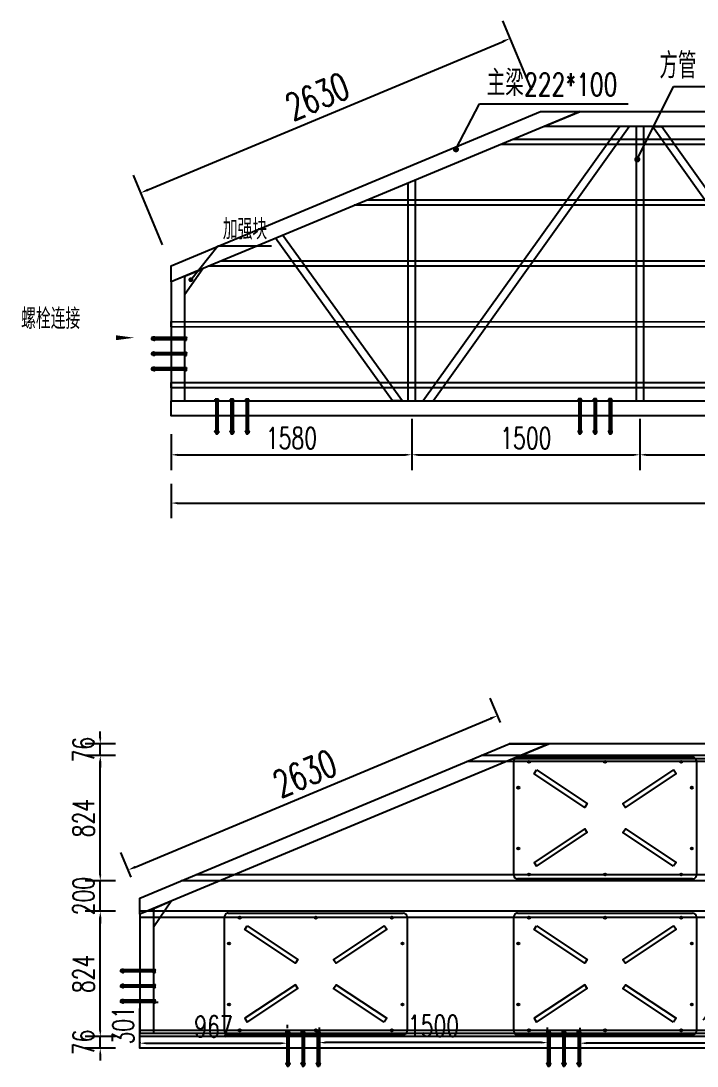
# Model space of a CAD drawing. Extents: x -89702 to 926017, y -610001 to -56924.
# Drawn here: x 34516 to 38959, y -579669 to -572803 of the extents above; entities that cross this region are included whole.
import ezdxf

# ---------------------------------------------------------------- set-up
doc = ezdxf.new("R2010")
doc.units = 0
doc.header["$LTSCALE"] = 10
doc.header["$MEASUREMENT"] = 0
for name, color, linetype in [('BJ02', 2, 'Continuous'), ('DIM_LEAD', 3, 'Continuous'), ('DIM_SYMB', 3, 'Continuous'), ('PUB_TEXT', 7, 'Continuous'), ('W-FLOAT_BOWL浮筒', 253, 'Continuous'), ('W-STEEL_FRAME钢架', 3, 'Continuous'), ('W-STEEL_KEEL钢龙骨', 5, 'Continuous'), ('浮箱U槽', 5, 'Continuous'), ('螺栓孔位', 2, 'Continuous')]:
    doc.layers.add(name, color=color, linetype=linetype)
doc.styles.add('_TCH_DIM', font='SIMPLEX', dxfattribs={"bigfont": 'GBCBIG'})
doc.styles.add('STANDARD_T3', font='simplex.shx', dxfattribs={"width": 0.7, "bigfont": 'gbcbig.shx'})
doc.dimstyles.new('W&&10', dxfattribs={"dimtxt": 35, "dimasz": 10, "dimexe": 25, "dimexo": 30, "dimgap": 10, "dimtad": 1, "dimdec": 0, "dimzin": 0, "dimdsep": 46, "dimtxsty": 'STANDARD_T3', "dimcen": 0.09, "dimclrd": 1, "dimclre": 1, "dimclrt": 7, "dimazin": 2, "dimtfac": 1, "dimtdec": 0, "dimtix": 1, "dimtmove": 2, "dimatfit": 3, "dimfxl": 0, "dimtolj": 1, "dimtzin": 0, "dimarcsym": 0})
doc.dimstyles.new('W&&20', dxfattribs={"dimtxt": 70, "dimasz": 20, "dimexe": 50, "dimexo": 60, "dimgap": 20, "dimtad": 1, "dimdec": 0, "dimzin": 0, "dimdsep": 46, "dimtxsty": 'STANDARD_T3', "dimcen": 0.09, "dimclrd": 1, "dimclre": 1, "dimclrt": 7, "dimazin": 2, "dimtfac": 1, "dimtdec": 0, "dimtix": 1, "dimtmove": 2, "dimatfit": 3, "dimfxl": 0, "dimtolj": 1, "dimtzin": 0, "dimarcsym": 0})
doc.dimstyles.new('W&&40', dxfattribs={"dimtxt": 140, "dimasz": 40, "dimexe": 100, "dimexo": 120, "dimgap": 40, "dimtad": 1, "dimdec": 0, "dimzin": 0, "dimdsep": 46, "dimtxsty": 'STANDARD_T3', "dimcen": 0.09, "dimclrd": 1, "dimclre": 1, "dimclrt": 7, "dimazin": 2, "dimtfac": 1, "dimtdec": 0, "dimtix": 1, "dimtmove": 2, "dimatfit": 3, "dimfxl": 0, "dimtolj": 1, "dimtzin": 0, "dimarcsym": 0})
doc.dimstyles.new('W&&50', dxfattribs={"dimtxt": 175, "dimasz": 50, "dimexe": 125, "dimexo": 150, "dimgap": 50, "dimtad": 1, "dimdec": 0, "dimzin": 0, "dimdsep": 46, "dimtxsty": 'STANDARD_T3', "dimcen": 0.09, "dimclrd": 1, "dimclre": 1, "dimclrt": 7, "dimazin": 2, "dimtfac": 1, "dimtdec": 0, "dimtix": 1, "dimtmove": 2, "dimatfit": 3, "dimfxl": 0, "dimtolj": 1, "dimtzin": 0, "dimarcsym": 0})

# ---------------------------------------------------------------- blocks, each defined once
blk = doc.blocks.new('01')
h = blk.add_hatch()
h.set_pattern_fill('HOUND', color=77, scale=5)
h.set_pattern_definition([(0, (0, 0), (31.75, 7.9375), [127, -63.5]), (90, (0, 0), (-7.9375, -31.75), [127, -63.5])])
h.paths.add_polyline_path([(50227.1, 12927.9), (50227.1, 12727.9), (50427.1, 12727.9), (50427.1, 12927.9)])
h.paths.add_polyline_path([(50382.1, 12892.9, -1), (50402.1, 12892.9, -1)], flags=16)
h.paths.add_polyline_path([(50252.1, 12892.9, -1), (50272.1, 12892.9, -1)], flags=16)
h.paths.add_polyline_path([(50402.1, 12762.9, -1), (50382.1, 12762.9, -1)], flags=16)
h.paths.add_polyline_path([(50272.1, 12762.9, -1), (50252.1, 12762.9, -1)], flags=16)
at = {"color": 251}
blk.add_lwpolyline([(50227.1, 12927.9), (50427.1, 12927.9), (50427.1, 12727.9), (50227.1, 12727.9)], close=True, dxfattribs=at)
at = {"color": 6}
for centre in [(50262.1, 12892.9), (50392.1, 12892.9), (50262.1, 12762.9), (50392.1, 12762.9)]:
    blk.add_circle(centre, 10, dxfattribs=at)
blk = doc.blocks.new('*D1956')
at = {"color": 1, "lineweight": -2, "transparency": 16777216}
for p, q in [((400061.2, -112418), (399843.8, -112418)), ((399893.8, -112438), (399893.8, -112798.5)), ((399981.3, -112818.5), (399843.8, -112818.5))]:
    blk.add_line(p, q, dxfattribs=at)
at = {"color": 1, "transparency": 16777216}
for points in [[(399890.5, -112438), (399897.1, -112438), (399893.8, -112418)], [(399890.5, -112798.5), (399897.1, -112798.5), (399893.8, -112818.5)]]:
    blk.add_solid(points, dxfattribs=at)
at = {"layer": 'Defpoints', "color": 0, "transparency": 16777216}
for p in [(400121.2, -112418), (399893.8, -112818.5), (400041.3, -112818.5)]:
    blk.add_point(p, dxfattribs=at)
at = {"color": 7, "transparency": 16777216, "insert": (399838.8, -112618.3), "char_height": 70, "attachment_point": 5, "rotation": 90, "style": 'STANDARD_T3'}
blk.add_mtext('\\A1;400', dxfattribs=at)
blk = doc.blocks.new('*D1957')
at = {"color": 1, "lineweight": -2, "transparency": 16777216}
for p, q in [((399981.3, -114018), (399827.5, -114018)), ((399877.5, -114038), (399877.5, -114397.6)), ((400061.4, -114417.6), (399827.5, -114417.6))]:
    blk.add_line(p, q, dxfattribs=at)
at = {"color": 1, "transparency": 16777216}
for points in [[(399874.2, -114038), (399880.9, -114038), (399877.5, -114018)], [(399874.2, -114397.6), (399880.9, -114397.6), (399877.5, -114417.6)]]:
    blk.add_solid(points, dxfattribs=at)
at = {"layer": 'Defpoints', "color": 0, "transparency": 16777216}
for p in [(400041.3, -114018), (399877.5, -114417.6), (400121.4, -114417.6)]:
    blk.add_point(p, dxfattribs=at)
at = {"color": 7, "transparency": 16777216, "insert": (399822.5, -114217.8), "char_height": 70, "attachment_point": 5, "rotation": 90, "style": 'STANDARD_T3'}
blk.add_mtext('\\A1;400', dxfattribs=at)
blk = doc.blocks.new('*D1672')
at = {"color": 1, "lineweight": -2, "transparency": 16777216}
for p, q in [((400014.2, -112535.2), (400111.2, -112535.2)), ((400004.2, -112548), (400004.2, -112560.2)), ((400121.2, -112548), (400121.2, -112560.2))]:
    blk.add_line(p, q, dxfattribs=at)
at = {"color": 1, "transparency": 16777216}
for points in [[(400014.2, -112533.5), (400014.2, -112536.9), (400004.2, -112535.2)], [(400111.2, -112533.5), (400111.2, -112536.9), (400121.2, -112535.2)]]:
    blk.add_solid(points, dxfattribs=at)
at = {"layer": 'Defpoints', "color": 0, "transparency": 16777216}
for p in [(400004.2, -112518), (400121.2, -112518), (400121.2, -112535.2)]:
    blk.add_point(p, dxfattribs=at)
at = {"color": 7, "transparency": 16777216, "insert": (400062.7, -112507.7), "char_height": 35, "attachment_point": 5, "style": 'STANDARD_T3'}
blk.add_mtext('\\A1;117', dxfattribs=at)
blk = doc.blocks.new('1')
at = {"lineweight": -3}
for p, q in [((-1521938.3, 1214338.4), (-1521935.3, 1214338.4)), ((-1521938.3, 1214336.4), (-1521931.3, 1214336.4)), ((-1521938.3, 1214336.4), (-1521914.3, 1214336.4)), ((-1521936.3, 1214341.4), (-1521936.3, 1214346.4)), ((-1521936.3, 1214346.4), (-1521916.3, 1214346.4)), ((-1521935.3, 1214341.4), (-1521936.3, 1214341.4)), ((-1521933.9, 1214347.4), (-1521931.6, 1214347.4)), ((-1521933.3, 1214351.8), (-1521931.3, 1214354.8)), ((-1521933.3, 1214136.4), (-1521933.3, 1214351.8)), ((-1521919.3, 1214351.8), (-1521933.3, 1214351.8)), ((-1521931.6, 1214347.4), (-1521918.6, 1214347.4)), ((-1521931.6, 1214346.4), (-1521931.6, 1214341.4)), ((-1521921.3, 1214354.8), (-1521931.3, 1214354.8)), ((-1521919.3, 1214351.8), (-1521921.3, 1214354.8)), ((-1521918.6, 1214347.4), (-1521920.9, 1214347.4)), ((-1521920.9, 1214346.4), (-1521920.9, 1214341.4)), ((-1521919.3, 1214136.4), (-1521919.3, 1214351.8)), ((-1521917.3, 1214341.4), (-1521916.3, 1214341.4)), ((-1521914.3, 1214338.4), (-1521917.3, 1214338.4)), ((-1521916.3, 1214341.4), (-1521916.3, 1214346.4)), ((-1521938.3, 1214136.4), (-1521931.3, 1214136.4)), ((-1521938.3, 1214136.4), (-1521914.3, 1214136.4)), ((-1521938.3, 1214134.4), (-1521935.3, 1214134.4)), ((-1521935.3, 1214131.4), (-1521936.3, 1214131.4)), ((-1521936.3, 1214131.4), (-1521936.3, 1214126.4)), ((-1521936.3, 1214126.4), (-1521916.3, 1214126.4)), ((-1521933.9, 1214125.4), (-1521931.6, 1214125.4)), ((-1521931.6, 1214126.4), (-1521931.6, 1214131.4)), ((-1521931.6, 1214125.4), (-1521918.6, 1214125.4)), ((-1521920.9, 1214126.4), (-1521920.9, 1214131.4)), ((-1521918.6, 1214125.4), (-1521920.9, 1214125.4)), ((-1521914.3, 1214134.4), (-1521917.3, 1214134.4)), ((-1521917.3, 1214131.4), (-1521916.3, 1214131.4)), ((-1521916.3, 1214131.4), (-1521916.3, 1214126.4))]:
    blk.add_line(p, q, dxfattribs=at)
at = {"color": 1}
for p, q in [((-1521936.3, 1214346.4), (-1521933.9, 1214347.4)), ((-1521918.6, 1214347.4), (-1521916.3, 1214346.4))]:
    blk.add_line(p, q, dxfattribs=at)
at = {"color": 6, "lineweight": -3}
for p, q in [((-1521931.3, 1214136.4), (-1521931.3, 1214354.8)), ((-1521921.3, 1214136.4), (-1521921.3, 1214354.8))]:
    blk.add_line(p, q, dxfattribs=at)
at = {"lineweight": -3}
for points in [[(-1521933.3, 1214336.4), (-1521938.3, 1214336.4), (-1521938.3, 1214338.4), (-1521914.3, 1214338.4), (-1521914.3, 1214336.4), (-1521919.3, 1214336.4)], [(-1521935.3, 1214338.4), (-1521935.3, 1214341.4), (-1521917.3, 1214341.4), (-1521917.3, 1214338.4)], [(-1521933.3, 1214136.4), (-1521938.3, 1214136.4), (-1521938.3, 1214134.4), (-1521914.3, 1214134.4), (-1521914.3, 1214136.4), (-1521919.3, 1214136.4)], [(-1521935.3, 1214134.4), (-1521935.3, 1214131.4), (-1521917.3, 1214131.4), (-1521917.3, 1214134.4)]]:
    blk.add_lwpolyline(points, dxfattribs=at)
for centre, radius, start, end in [((-1521933.9, 1214128.6), 3.22, 223.60282, 316.39718), ((-1521926.3, 1214140.1), 14.7, 248.76069, 291.23931), ((-1521918.6, 1214128.6), 3.22, 223.60282, 316.39718)]:
    blk.add_arc(centre, radius, start, end, dxfattribs=at)
blk = doc.blocks.new('螺栓孔位')
at = {"layer": '螺栓孔位', "color": 1, "rotation": 270}
for p in [(-1214244.1, -1521833.3), (-1214244.1, -1521933.3), (-1214244.1, -1522033.3)]:
    blk.add_blockref('1', p, dxfattribs=at)
blk = doc.blocks.new('$matou$00000145')
at = {"layer": 'W-FLOAT_BOWL浮筒'}
for p, q in [((-600, -375), (-600, 375)), ((-575, 400), (575, 400)), ((600, 375), (600, -375)), ((575, -400), (-575, -400))]:
    blk.add_line(p, q, dxfattribs=at)
at = {"layer": 'W-FLOAT_BOWL浮筒', "color": 3}
for p, q in [((-507, 370), (-493, 370)), ((-500, 377), (-500, 363)), ((-7, 370), (7, 370)), ((0, 377), (0, 363)), ((493, 370), (507, 370)), ((500, 377), (500, 363)), ((-570, 207), (-570, 193)), ((570, 207), (570, 193)), ((-577, 200), (-563, 200)), ((563, 200), (577, 200)), ((-577, -200), (-563, -200)), ((-570, -193), (-570, -207)), ((563, -200), (577, -200)), ((570, -193), (570, -207)), ((-507, -370), (-493, -370)), ((-500, -377), (-500, -363)), ((-7, -370), (7, -370)), ((0, -377), (0, -363)), ((493, -370), (507, -370)), ((500, -377), (500, -363))]:
    blk.add_line(p, q, dxfattribs=at)
at = {"layer": 'W-FLOAT_BOWL浮筒', "ltscale": 100}
for points in [[(-450.2, 316.3), (-116.8, 95.4), (-133.3, 70.3), (-466.8, 291.3)], [(450.2, 316.3), (116.8, 95.4), (133.3, 70.3), (466.8, 291.3)], [(-450.2, -316.3), (-116.8, -95.4), (-133.3, -70.3), (-466.8, -291.3)], [(450.2, -316.3), (116.8, -95.4), (133.3, -70.3), (466.8, -291.3)]]:
    blk.add_lwpolyline(points, close=True, dxfattribs=at)
at = {"layer": 'W-FLOAT_BOWL浮筒'}
for centre in [(-500, 370), (0, 370), (500, 370), (-570, 200), (570, 200), (-570, -200), (570, -200), (-500, -370), (0, -370), (500, -370)]:
    blk.add_circle(centre, 7, dxfattribs=at)
for centre, start, end in [((-575, 375), 90, 180), ((575, 375), 0, 90), ((-575, -375), 180, 270), ((575, -375), 270, 0)]:
    blk.add_arc(centre, 25, start, end, dxfattribs=at)
blk = doc.blocks.new('*U127')
at = {"layer": 'W-FLOAT_BOWL浮筒', "rotation": 270}
blk.add_blockref('$matou$00000145', (0, 0), dxfattribs=at)
blk = doc.blocks.new('*U128')
at = {"layer": 'W-FLOAT_BOWL浮筒', "color": 0, "linetype": 'ByBlock', "lineweight": -2, "transparency": 16777216}
for p in [(0, 8100), (1024, 8100), (0, 6750), (1024, 6750), (0, 5400), (1024, 5400), (0, 4050), (1024, 4050), (0, 2700), (1024, 2700), (0, 1350), (1024, 1350), (0, 0), (1024, 0)]:
    blk.add_blockref('*U127', p, dxfattribs=at)
blk = doc.blocks.new('*D463')
at = {"layer": 'Defpoints', "color": 0, "transparency": 16777216}
for p in [(38191, -579518.9), (38191, -579550.4), (40091.4, -579551.4)]:
    blk.add_point(p, dxfattribs=at)
at = {"layer": '浮箱U槽', "color": 1, "lineweight": -2, "transparency": 16777216}
for p, q in [((38191, -579430.4), (38191, -579418.9)), ((40091.4, -579431.4), (40091.4, -579418.9)), ((40051.4, -579518.9), (38231, -579518.9))]:
    blk.add_line(p, q, dxfattribs=at)
at = {"layer": '浮箱U槽', "color": 1, "transparency": 16777216}
for points in [[(38231, -579512.2), (38231, -579525.6), (38191, -579518.9)], [(40051.4, -579512.2), (40051.4, -579525.6), (40091.4, -579518.9)]]:
    blk.add_solid(points, dxfattribs=at)
at = {"layer": '浮箱U槽', "color": 7, "transparency": 16777216, "insert": (39141.2, -579408.9), "char_height": 140, "attachment_point": 5, "style": 'STANDARD_T3'}
blk.add_mtext('\\A1;1900', dxfattribs=at)
blk = doc.blocks.new('*D464')
at = {"layer": 'Defpoints', "color": 0, "transparency": 16777216}
for p in [(36477, -579515), (36477, -579550.6), (37977, -579550.4)]:
    blk.add_point(p, dxfattribs=at)
at = {"layer": '浮箱U槽', "color": 1, "lineweight": -2, "transparency": 16777216}
for p, q in [((36477, -579430.6), (36477, -579415)), ((37977, -579430.4), (37977, -579415)), ((37937, -579515), (36517, -579515))]:
    blk.add_line(p, q, dxfattribs=at)
at = {"layer": '浮箱U槽', "color": 1, "transparency": 16777216}
for points in [[(36517, -579508.3), (36517, -579521.6), (36477, -579515)], [(37937, -579508.3), (37937, -579521.6), (37977, -579515)]]:
    blk.add_solid(points, dxfattribs=at)
at = {"layer": '浮箱U槽', "color": 7, "transparency": 16777216, "insert": (37227, -579405), "char_height": 140, "attachment_point": 5, "style": 'STANDARD_T3'}
blk.add_mtext('\\A1;1500', dxfattribs=at)
blk = doc.blocks.new('*D468')
at = {"layer": 'Defpoints', "color": 0, "transparency": 16777216}
for p in [(35298.3, -579251), (35298.3, -579251), (35298.3, -579552)]:
    blk.add_point(p, dxfattribs=at)
at = {"layer": '浮箱U槽', "color": 1, "lineweight": -2, "transparency": 16777216}
for p, q in [((35418.3, -579251), (35398.3, -579251)), ((35298.3, -579512), (35298.3, -579291)), ((35418.3, -579552), (35398.3, -579552))]:
    blk.add_line(p, q, dxfattribs=at)
at = {"layer": '浮箱U槽', "color": 1, "transparency": 16777216}
for points in [[(35291.6, -579291), (35304.9, -579291), (35298.3, -579251)], [(35291.6, -579512), (35304.9, -579512), (35298.3, -579552)]]:
    blk.add_solid(points, dxfattribs=at)
at = {"layer": '浮箱U槽', "color": 7, "transparency": 16777216, "insert": (35188.3, -579401.5), "char_height": 140, "attachment_point": 5, "rotation": 90, "style": 'STANDARD_T3'}
blk.add_mtext('\\A1;301', dxfattribs=at)
blk = doc.blocks.new('*D469')
at = {"layer": 'Defpoints', "color": 0, "transparency": 16777216}
for p in [(35298.3, -579519.1), (36265, -579519.1), (36265, -579519.1)]:
    blk.add_point(p, dxfattribs=at)
at = {"layer": '浮箱U槽', "color": 1, "lineweight": -2, "transparency": 16777216}
for p, q in [((35298.3, -579399.1), (35298.3, -579419.1)), ((36265, -579399.1), (36265, -579419.1)), ((35338.3, -579519.1), (36225, -579519.1))]:
    blk.add_line(p, q, dxfattribs=at)
at = {"layer": '浮箱U槽', "color": 1, "transparency": 16777216}
for points in [[(35338.3, -579512.4), (35338.3, -579525.7), (35298.3, -579519.1)], [(36225, -579512.4), (36225, -579525.7), (36265, -579519.1)]]:
    blk.add_solid(points, dxfattribs=at)
at = {"layer": '浮箱U槽', "color": 7, "transparency": 16777216, "insert": (35781.6, -579409.1), "char_height": 140, "attachment_point": 5, "style": 'STANDARD_T3'}
blk.add_mtext('\\A1;967', dxfattribs=at)
blk = doc.blocks.new('*D476')
at = {"layer": 'Defpoints', "color": 0, "transparency": 16777216}
for p in [(37083.7, -575298.1), (35503.2, -575398.1), (37083.7, -575653.4)]:
    blk.add_point(p, dxfattribs=at)
at = {"layer": '浮箱U槽', "color": 1, "lineweight": -2, "transparency": 16777216}
for p, q in [((37083.7, -575418.1), (37083.7, -575753.4)), ((35503.2, -575518.1), (35503.2, -575753.4)), ((35543.2, -575653.4), (37043.7, -575653.4))]:
    blk.add_line(p, q, dxfattribs=at)
at = {"layer": '浮箱U槽', "color": 1, "transparency": 16777216}
for points in [[(35543.2, -575646.8), (35543.2, -575660.1), (35503.2, -575653.4)], [(37043.7, -575646.8), (37043.7, -575660.1), (37083.7, -575653.4)]]:
    blk.add_solid(points, dxfattribs=at)
at = {"layer": '浮箱U槽', "color": 7, "transparency": 16777216, "insert": (36293.5, -575543.4), "char_height": 140, "attachment_point": 5, "style": 'STANDARD_T3'}
blk.add_mtext('\\A1;1580', dxfattribs=at)
blk = doc.blocks.new('*D477')
at = {"layer": 'Defpoints', "color": 0, "transparency": 16777216}
for p in [(37083.7, -575298.1), (38583.7, -575298.1), (38583.7, -575653.4)]:
    blk.add_point(p, dxfattribs=at)
at = {"layer": '浮箱U槽', "color": 1, "lineweight": -2, "transparency": 16777216}
for p, q in [((37083.7, -575418.1), (37083.7, -575753.4)), ((38583.7, -575418.1), (38583.7, -575753.4)), ((37123.7, -575653.4), (38543.7, -575653.4))]:
    blk.add_line(p, q, dxfattribs=at)
at = {"layer": '浮箱U槽', "color": 1, "transparency": 16777216}
for points in [[(37123.7, -575646.8), (37123.7, -575660.1), (37083.7, -575653.4)], [(38543.7, -575646.8), (38543.7, -575660.1), (38583.7, -575653.4)]]:
    blk.add_solid(points, dxfattribs=at)
at = {"layer": '浮箱U槽', "color": 7, "transparency": 16777216, "insert": (37833.7, -575543.4), "char_height": 140, "attachment_point": 5, "style": 'STANDARD_T3'}
blk.add_mtext('\\A1;1500', dxfattribs=at)
blk = doc.blocks.new('*D478')
at = {"layer": 'Defpoints', "color": 0, "transparency": 16777216}
for p in [(38583.7, -575298.1), (40083.7, -575298.1), (40083.7, -575653.4)]:
    blk.add_point(p, dxfattribs=at)
at = {"layer": '浮箱U槽', "color": 1, "lineweight": -2, "transparency": 16777216}
for p, q in [((38583.7, -575418.1), (38583.7, -575753.4)), ((40083.7, -575418.1), (40083.7, -575753.4)), ((38623.7, -575653.4), (40043.7, -575653.4))]:
    blk.add_line(p, q, dxfattribs=at)
at = {"layer": '浮箱U槽', "color": 1, "transparency": 16777216}
for points in [[(38623.7, -575646.8), (38623.7, -575660.1), (38583.7, -575653.4)], [(40043.7, -575646.8), (40043.7, -575660.1), (40083.7, -575653.4)]]:
    blk.add_solid(points, dxfattribs=at)
at = {"layer": '浮箱U槽', "color": 7, "transparency": 16777216, "insert": (39333.7, -575543.4), "char_height": 140, "attachment_point": 5, "style": 'STANDARD_T3'}
blk.add_mtext('\\A1;1500', dxfattribs=at)
blk = doc.blocks.new('*D483')
at = {"layer": 'Defpoints', "color": 0, "transparency": 16777216}
for p in [(35503.2, -575724.2), (47502.8, -575742.2), (47502.8, -575970.6)]:
    blk.add_point(p, dxfattribs=at)
at = {"layer": '浮箱U槽', "color": 1, "lineweight": -2, "transparency": 16777216}
for p, q in [((35503.2, -575844.2), (35503.2, -576070.6)), ((47502.8, -575862.2), (47502.8, -576070.6)), ((35543.2, -575970.6), (47462.8, -575970.6))]:
    blk.add_line(p, q, dxfattribs=at)
at = {"layer": '浮箱U槽', "color": 1, "transparency": 16777216}
for points in [[(35543.2, -575963.9), (35543.2, -575977.2), (35503.2, -575970.6)], [(47462.8, -575963.9), (47462.8, -575977.2), (47502.8, -575970.6)]]:
    blk.add_solid(points, dxfattribs=at)
at = {"layer": '浮箱U槽', "color": 7, "transparency": 16777216, "insert": (41503, -575860.6), "char_height": 140, "attachment_point": 5, "style": 'STANDARD_T3'}
blk.add_mtext('\\A1;12000', dxfattribs=at)
blk = doc.blocks.new('*D485')
at = {"layer": 'Defpoints', "color": 0, "transparency": 16777216}
for p in [(35037.3, -579475.8), (35298.3, -579475.8), (35298.3, -579552)]:
    blk.add_point(p, dxfattribs=at)
at = {"layer": '浮箱U槽', "color": 1, "lineweight": -2, "transparency": 16777216}
for p, q in [((35037.3, -579435.8), (35037.3, -579395.8)), ((35137.3, -579475.8), (34937.3, -579475.8)), ((35037.3, -579552), (35037.3, -579475.8)), ((35137.3, -579552), (34937.3, -579552)), ((35037.3, -579592), (35037.3, -579632))]:
    blk.add_line(p, q, dxfattribs=at)
at = {"layer": '浮箱U槽', "color": 1, "transparency": 16777216}
for points in [[(35030.7, -579435.8), (35044, -579435.8), (35037.3, -579475.8)], [(35030.7, -579592), (35044, -579592), (35037.3, -579552)]]:
    blk.add_solid(points, dxfattribs=at)
at = {"layer": '浮箱U槽', "color": 7, "transparency": 16777216, "insert": (34927.3, -579513.9), "char_height": 140, "attachment_point": 5, "rotation": 90, "style": 'STANDARD_T3'}
blk.add_mtext('\\A1;76', dxfattribs=at)
blk = doc.blocks.new('*D486')
at = {"layer": 'Defpoints', "color": 0, "transparency": 16777216}
for p in [(35037.3, -578652.2), (35298.4, -578652.2), (35298.3, -579475.8)]:
    blk.add_point(p, dxfattribs=at)
at = {"layer": '浮箱U槽', "color": 1, "lineweight": -2, "transparency": 16777216}
for p, q in [((35137.3, -578652.2), (34937.3, -578652.2)), ((35037.3, -579435.8), (35037.3, -578692.2)), ((35137.3, -579475.8), (34937.3, -579475.8))]:
    blk.add_line(p, q, dxfattribs=at)
at = {"layer": '浮箱U槽', "color": 1, "transparency": 16777216}
for points in [[(35030.7, -578692.2), (35044, -578692.2), (35037.3, -578652.2)], [(35030.7, -579435.8), (35044, -579435.8), (35037.3, -579475.8)]]:
    blk.add_solid(points, dxfattribs=at)
at = {"layer": '浮箱U槽', "color": 7, "transparency": 16777216, "insert": (34927.3, -579064), "char_height": 140, "attachment_point": 5, "rotation": 90, "style": 'STANDARD_T3'}
blk.add_mtext('\\A1;824', dxfattribs=at)
blk = doc.blocks.new('*D487')
at = {"layer": 'Defpoints', "color": 0, "transparency": 16777216}
for p in [(35037.3, -578452.3), (35569.6, -578452.3), (35298.4, -578652.2)]:
    blk.add_point(p, dxfattribs=at)
at = {"layer": '浮箱U槽', "color": 1, "lineweight": -2, "transparency": 16777216}
for p, q in [((35037.3, -578412.3), (35037.3, -578372.3)), ((35137.3, -578452.3), (34937.3, -578452.3)), ((35037.3, -578652.2), (35037.3, -578452.3)), ((35137.3, -578652.2), (34937.3, -578652.2)), ((35037.3, -578692.2), (35037.3, -578732.2))]:
    blk.add_line(p, q, dxfattribs=at)
at = {"layer": '浮箱U槽', "color": 1, "transparency": 16777216}
for points in [[(35030.7, -578412.3), (35044, -578412.3), (35037.3, -578452.3)], [(35030.7, -578692.2), (35044, -578692.2), (35037.3, -578652.2)]]:
    blk.add_solid(points, dxfattribs=at)
at = {"layer": '浮箱U槽', "color": 7, "transparency": 16777216, "insert": (34927.3, -578552.3), "char_height": 140, "attachment_point": 5, "rotation": 90, "style": 'STANDARD_T3'}
blk.add_mtext('\\A1;200', dxfattribs=at)
blk = doc.blocks.new('*D488')
at = {"layer": 'Defpoints', "color": 0, "transparency": 16777216}
for p in [(35037.3, -577628.3), (37541.3, -577628.3), (35569.6, -578452.3)]:
    blk.add_point(p, dxfattribs=at)
at = {"layer": '浮箱U槽', "color": 1, "lineweight": -2, "transparency": 16777216}
for p, q in [((35137.3, -577628.3), (34937.3, -577628.3)), ((35037.3, -578412.3), (35037.3, -577668.3)), ((35137.3, -578452.3), (34937.3, -578452.3))]:
    blk.add_line(p, q, dxfattribs=at)
at = {"layer": '浮箱U槽', "color": 1, "transparency": 16777216}
for points in [[(35030.7, -577668.3), (35044, -577668.3), (35037.3, -577628.3)], [(35030.7, -578412.3), (35044, -578412.3), (35037.3, -578452.3)]]:
    blk.add_solid(points, dxfattribs=at)
at = {"layer": '浮箱U槽', "color": 7, "transparency": 16777216, "insert": (34927.3, -578040.3), "char_height": 140, "attachment_point": 5, "rotation": 90, "style": 'STANDARD_T3'}
blk.add_mtext('\\A1;824', dxfattribs=at)
blk = doc.blocks.new('*D489')
at = {"layer": 'Defpoints', "color": 0, "transparency": 16777216}
for p in [(35037.3, -577552.3), (37725.7, -577552.3), (37541.3, -577628.3)]:
    blk.add_point(p, dxfattribs=at)
at = {"layer": '浮箱U槽', "color": 1, "lineweight": -2, "transparency": 16777216}
for p, q in [((35037.3, -577512.3), (35037.3, -577472.3)), ((35137.3, -577552.3), (34937.3, -577552.3)), ((35037.3, -577628.3), (35037.3, -577552.3)), ((35137.3, -577628.3), (34937.3, -577628.3)), ((35037.3, -577668.3), (35037.3, -577708.3))]:
    blk.add_line(p, q, dxfattribs=at)
at = {"layer": '浮箱U槽', "color": 1, "transparency": 16777216}
for points in [[(35030.7, -577512.3), (35044, -577512.3), (35037.3, -577552.3)], [(35030.7, -577668.3), (35044, -577668.3), (35037.3, -577628.3)]]:
    blk.add_solid(points, dxfattribs=at)
at = {"layer": '浮箱U槽', "color": 7, "transparency": 16777216, "insert": (34927.3, -577590.3), "char_height": 140, "attachment_point": 5, "rotation": 90, "style": 'STANDARD_T3'}
blk.add_mtext('\\A1;76', dxfattribs=at)
blk = doc.blocks.new('*D1654')
at = {"layer": 'Defpoints', "color": 0, "transparency": 16777216}
for p in [(37730.1, -572918.3), (37930.4, -573397.4), (35503.4, -574411.8)]:
    blk.add_point(p, dxfattribs=at)
at = {"layer": 'DIM_LEAD', "color": 1, "lineweight": -2, "transparency": 16777216}
for p, q in [((37872.6, -573259), (37681.9, -572802.9)), ((35349.2, -573913.3), (37684, -572937.5)), ((35445.5, -574273.4), (35254.9, -573817.3))]:
    blk.add_line(p, q, dxfattribs=at)
at = {"layer": 'DIM_LEAD', "color": 1, "transparency": 16777216}
for points in [[(37680.8, -572929.9), (37687.2, -572945.2), (37730.1, -572918.3)], [(35346, -573905.7), (35352.4, -573921), (35303.1, -573932.6)]]:
    blk.add_solid(points, dxfattribs=at)
at = {"layer": 'DIM_LEAD', "color": 7, "transparency": 16777216, "insert": (36463.6, -573298.6), "char_height": 175, "attachment_point": 5, "rotation": 22.682, "style": 'STANDARD_T3'}
blk.add_mtext('\\A1;2630', dxfattribs=at)
blk = doc.blocks.new('*D1655')
at = {"color": 1, "lineweight": -2, "transparency": 16777216}
for p, q in [((37667.6, -577412.9), (37600, -577251.3)), ((35267.3, -578361.7), (37602.1, -577385.9)), ((35240.6, -578427.3), (35173, -578265.6))]:
    blk.add_line(p, q, dxfattribs=at)
at = {"color": 1, "transparency": 16777216}
for points in [[(37598.9, -577378.2), (37605.3, -577393.6), (37648.2, -577366.6)], [(35264.1, -578354), (35270.5, -578369.4), (35221.2, -578381)]]:
    blk.add_solid(points, dxfattribs=at)
at = {"layer": 'Defpoints', "color": 0, "transparency": 16777216}
for p in [(37648.2, -577366.6), (37725.4, -577551.3), (35298.4, -578565.7)]:
    blk.add_point(p, dxfattribs=at)
at = {"color": 7, "transparency": 16777216, "insert": (36381.7, -577746.9), "char_height": 175, "attachment_point": 5, "rotation": 22.682, "style": 'STANDARD_T3'}
blk.add_mtext('\\A1;2630', dxfattribs=at)
blk = doc.blocks.new('C-11')
at = {"color": 3}
blk.add_lwpolyline([(390828.5, -112418), (388141.3, -113537.8), (388141.3, -113432.7), (390568.3, -112418.4)], close=True, dxfattribs=at)
at = {"color": 2}
for points in [[(400121.2, -112518), (390589.1, -112518), (390828.5, -112418), (400121.2, -112418)], [(388141.1, -114319), (388231.1, -114319), (388231.1, -113500.4), (388141.1, -113537.9)], [(400121.4, -114319), (400121.4, -114417.6), (388141.1, -114419), (388141.1, -114319)]]:
    blk.add_lwpolyline(points, close=True, dxfattribs=at)
at = {"color": 6}
blk.add_lwpolyline([(400004.4, -114319), (399914.2, -114319), (399914.2, -112518), (400004.2, -112518)], close=True, dxfattribs=at)
at = {"color": 1}
blk.add_lwpolyline([(388348.2, -113451.6), (388231.1, -113620.7), (388231.1, -113510.4), (388236.2, -113498.3)], close=True, dxfattribs=at)
at = {"layer": 'W-STEEL_FRAME钢架', "color": 1}
for points in [[(389797.8, -114319), (389863.4, -114319), (391150.5, -112518), (391089.1, -112518), (389797.8, -114319)], [(392652.6, -114319), (392587, -114319), (391304.1, -112518), (391365.6, -112518), (392652.6, -114319)], [(392781.4, -114319), (392847, -114319), (394152.6, -112516), (394091.2, -112516), (392781.4, -114319)], [(395664.2, -114319), (395598.6, -114319), (394302.6, -112516), (394364, -112516), (395664.2, -114319)], [(395802.6, -114319), (395868.2, -114319), (397152.6, -112516), (397091.2, -112516), (395802.6, -114319)], [(398652.6, -114319), (398587, -114319), (397302.6, -112516), (397364, -112516), (398652.6, -114319)], [(399407.1, -112517.3), (399472.7, -112518.7), (399931.5, -113116.8), (399930.8, -113186.9), (399407.1, -112517.3)], [(389696.6, -112889.9), (389696.6, -114319), (389746.6, -114319), (389746.6, -112869)], [(389661.8, -114319), (389596.2, -114319), (388827.1, -113252.1)], [(388875.8, -113231.8), (389661.8, -114319)], [(399388.2, -114319), (399453.8, -114319), (399931.2, -113641.2), (399931.2, -113571), (399388.2, -114319)]]:
    blk.add_lwpolyline(points, dxfattribs=at)
for points in [[(391196.6, -114319), (391246.6, -114319), (391246.6, -112518), (391196.6, -112518)], [(392696.6, -114319), (392746.6, -114319), (392746.6, -112518), (392696.6, -112518)], [(394196.6, -114317), (394246.6, -114317), (394246.6, -112516), (394196.6, -112516)], [(395696.6, -114319), (395746.6, -114319), (395746.6, -112518), (395696.6, -112518)], [(397196.6, -114319), (397246.6, -114319), (397246.6, -112516), (397196.6, -112516)], [(398700.9, -114319), (398750.9, -114319), (398750.9, -112518), (398700.9, -112518)]]:
    blk.add_lwpolyline(points, close=True, dxfattribs=at)
at = {"layer": 'W-STEEL_KEEL钢龙骨', "color": 4}
for points in [[(390388.2, -112599.8), (400121.4, -112600.1), (400121.4, -112635.1), (390304.2, -112634.8)], [(389428.1, -112999.7), (400121.4, -113000.1), (400121.4, -113035.1), (389344.1, -113034.7)], [(388468, -113399.7), (400121.4, -113400.1), (400121.4, -113435.1), (388384, -113434.7)]]:
    blk.add_lwpolyline(points, dxfattribs=at)
for points in [[(400121.4, -113835.1), (388141.1, -113834.7), (388141.1, -113799.7), (400121.4, -113800.1)], [(400121.4, -114235.1), (388141.1, -114234.7), (388141.1, -114199.7), (400121.4, -114200.1)]]:
    blk.add_lwpolyline(points, close=True, dxfattribs=at)
at = {"color": 4, "rotation": 180}
blk.add_blockref('01', (450351.4, -99990.6), dxfattribs=at)
at = {"color": 4, "xscale": -1}
blk.add_blockref('01', (450351.4, -126845.9), dxfattribs=at)
at = {"layer": '螺栓孔位', "xscale": -1, "rotation": 270}
blk.add_blockref('螺栓孔位', (399678.4, -112410.3), dxfattribs=at)
at = {"layer": '螺栓孔位', "rotation": 270}
for p in [(388548.1, -114426.8), (399678.4, -114426.8)]:
    blk.add_blockref('螺栓孔位', p, dxfattribs=at)
at = {"color": 2}
for base, p1, p2, picture, middle in [((399893.7926, -112818.4795), (400121.1606, -112418.0443), (400041.2783, -112818.4795), '*D1956', (399838.7926, -112618.2619)), ((399877.5, -114417.6), (400041.3, -114018), (400121.4, -114417.6), '*D1957', (399822.5, -114217.8))]:
    dim = blk.add_linear_dim(base=base, p1=p1, p2=p2, angle=90, dimstyle='W&&20', dxfattribs=at)
    dim.commit()
    dim.dimension.update_dxf_attribs({"geometry": picture, "text_midpoint": middle})
dim = blk.add_linear_dim(base=(400121.2, -112535.2), p1=(400004.2, -112518), p2=(400121.2, -112518), dimstyle='W&&10', dxfattribs=at)
dim.commit()
dim.dimension.update_dxf_attribs({"geometry": '*D1672', "text_midpoint": (400062.7, -112507.7)})

msp = doc.modelspace()

# ---------------------------------------------------------------- linework, layer by layer
at = {"color": 3}
msp.add_lwpolyline([(37985.5, -577551.3), (35298.4, -578670.8), (35298.4, -578565.7), (37725.4, -577551.3)], close=True, dxfattribs=at)
at = {"color": 2}
for points in [[(47278.3, -577651), (37746.3, -577651), (37985.5, -577551.3), (47278.3, -577551)], [(35298.3, -579452), (35388.3, -579452), (35388.3, -578633.3), (35298.3, -578670.8)], [(47278.5, -579452), (47278.5, -579550.5), (35298.3, -579552), (35298.3, -579452)]]:
    msp.add_lwpolyline(points, close=True, dxfattribs=at)
at = {"color": 1}
msp.add_lwpolyline([(35505.3, -578584.6), (35388.3, -578753.6), (35388.3, -578643.3), (35393.3, -578631.2)], close=True, dxfattribs=at)
at = {"layer": 'DIM_LEAD'}
for p, q in [((38566.3, -573712.7), (38804.2, -573233.7)), ((38804.2, -573233.7), (39640, -573233.7)), ((37374.5, -573646.4), (37530.3, -573347.8)), ((37530.3, -573347.8), (38505.6, -573347.8)), ((35632.4, -574503.4), (35810.9, -574280.9)), ((35810.9, -574280.9), (36161.8, -574280.9))]:
    msp.add_line(p, q, dxfattribs=at)
for points, const_width in [([(37369.8, -573655.3, 1), (37379.1, -573637.5, 1)], 20), ([(38561.9, -573721.7, 1), (38570.7, -573703.7, 1)], 20), ([(35627.4, -574509.6, 1), (35637.4, -574497.1, 1)], 16)]:
    msp.add_lwpolyline(points, format="xyb", close=True, dxfattribs=dict(at, const_width=const_width))
at = {"layer": 'DIM_SYMB'}
msp.add_lwpolyline([(34775, -574884.4, 0, 0, 0), (34775, -574884.4, 0, 0, 0), (34531.8, -574884.4, 0, 0, 0), (35261.3, -574884.4, 0, 32, 0), (35141.3, -574884.4, 0, 0, 0)], format="xyseb", dxfattribs=at)
at = {"layer": '浮箱U槽', "color": 2}
msp.add_line((47278.3, -577551), (37725.4, -577551.3), dxfattribs=at)
at = {"layer": '浮箱U槽'}
for p, q in [((47178.3, -577668.3), (37445.6, -577668.3)), ((47278.3, -577628.3), (37541.3, -577628.3)), ((47178.4, -578412.3), (35665.3, -578412.3)), ((47178.4, -578452.3), (35569.6, -578452.3)), ((47178.4, -578692.2), (35298.3, -578692.2)), ((47178.4, -578652.2), (35298.4, -578652.2)), ((47178.5, -579435.8), (35298.3, -579435.8)), ((47278.5, -579475.8), (35298.3, -579475.8))]:
    msp.add_line(p, q, dxfattribs=at)

# ---------------------------------------------------------------- block references
at = {"layer": 'BJ02', "color": 1}
msp.add_blockref('C-11', (-352637.9, -460979.1), dxfattribs=at)
at = {"layer": 'W-FLOAT_BOWL浮筒'}
for name, p, rotation in [('*U128', (38354.4, -578040.2), 270), ('$matou$00000145', (36453.4, -579064.2), 180)]:
    msp.add_blockref(name, p, dxfattribs=dict(at, rotation=rotation))
at = {"layer": '螺栓孔位'}
for p, rotation in [((35485.5, -574997.1), 180), ((38296, -575404.8), 270), ((35280.5, -579151), 180), ((36377, -579558.7), 270), ((38091, -579558.7), 270)]:
    msp.add_blockref('螺栓孔位', p, dxfattribs=dict(at, rotation=rotation))

# ---------------------------------------------------------------- texts
at = {"layer": 'PUB_TEXT', "color": 7, "style": '_TCH_DIM'}
for s, height, p in [('方管', 168.79, (38711.8, -573181.2)), ('主梁', 168.79, (37577.3, -573295.3)), ('加强块', 135.04, (35842.8, -574238.9)), ('螺栓连接', 135.04, (34517.2, -574826.8))]:
    msp.add_text(s, height=height, dxfattribs=at).set_placement(p)
at = {"layer": 'PUB_TEXT', "color": 7, "style": '_TCH_DIM', "width": 0.705882}
msp.add_text('222*100', height=148.75, dxfattribs=at).set_placement((37823.1, -573295.3))

# ---------------------------------------------------------------- dimensions: what is measured, and where the dimension line sits
at = {"color": 4}
dim = msp.add_aligned_dim(p1=(35298.4, -578565.7), p2=(37725.4, -577551.3), distance=200.2, dimstyle='W&&50', dxfattribs=at)
dim.commit()
dim.dimension.update_dxf_attribs({"geometry": '*D1655', "text_midpoint": (36381.7, -577746.9)})
at = {"layer": 'DIM_LEAD'}
dim = msp.add_aligned_dim(p1=(35503.4, -574411.8), p2=(37930.4, -573397.4), distance=519.3, dimstyle='W&&50', dxfattribs=at)
dim.commit()
dim.dimension.update_dxf_attribs({"geometry": '*D1654', "text_midpoint": (36463.6, -573298.6)})
at = {"layer": '浮箱U槽'}
for base, p1, p2, picture, middle in [((37083.6762, -575653.4496), (35503.2246, -575398.1045), (37083.6762, -575298.1045), '*D476', (36293.4504, -575543.4496)), ((38583.7, -575653.4), (37083.7, -575298.1), (38583.7, -575298.1), '*D477', (37833.7, -575543.4)), ((40083.7, -575653.4), (38583.7, -575298.1), (40083.7, -575298.1), '*D478', (39333.7, -575543.4)), ((47502.8, -575970.6), (35503.2, -575724.2), (47502.8, -575742.2), '*D483', (41503, -575860.6)), ((36265, -579519.1), (35298.3, -579519.1), (36265, -579519.1), '*D469', (35781.6, -579409.1)), ((36477, -579515), (37977, -579550.4), (36477, -579550.6), '*D464', (37227, -579405)), ((38191, -579518.9), (40091.4, -579551.4), (38191, -579550.4), '*D463', (39141.2, -579408.9))]:
    dim = msp.add_linear_dim(base=base, p1=p1, p2=p2, dimstyle='W&&40', dxfattribs=at)
    dim.commit()
    dim.dimension.update_dxf_attribs({"geometry": picture, "text_midpoint": middle})
for base, p1, p2, picture, middle in [((35037.3, -577552.3), (37541.3, -577628.3), (37725.7, -577552.3), '*D489', (34927.3, -577590.3)), ((35037.3, -577628.3), (35569.6, -578452.3), (37541.3, -577628.3), '*D488', (34927.3, -578040.3)), ((35037.3, -578452.3), (35298.4, -578652.2), (35569.6, -578452.3), '*D487', (34927.3, -578552.3)), ((35037.3, -578652.2), (35298.3, -579475.8), (35298.4, -578652.2), '*D486', (34927.3, -579064)), ((35037.3, -579475.8), (35298.3, -579552), (35298.3, -579475.8), '*D485', (34927.3, -579513.9))]:
    dim = msp.add_linear_dim(base=base, p1=p1, p2=p2, angle=90, dimstyle='W&&40', override={"dimfxlon": 1}, dxfattribs=at)
    dim.commit()
    dim.dimension.update_dxf_attribs({"geometry": picture, "text_midpoint": middle})
dim = msp.add_linear_dim(base=(35298.3, -579251), p1=(35298.3, -579552), p2=(35298.3, -579251), angle=90, dimstyle='W&&40', dxfattribs=at)
dim.commit()
dim.dimension.update_dxf_attribs({"geometry": '*D468', "text_midpoint": (35188.3, -579401.5)})

doc.saveas('drawing.dxf')
